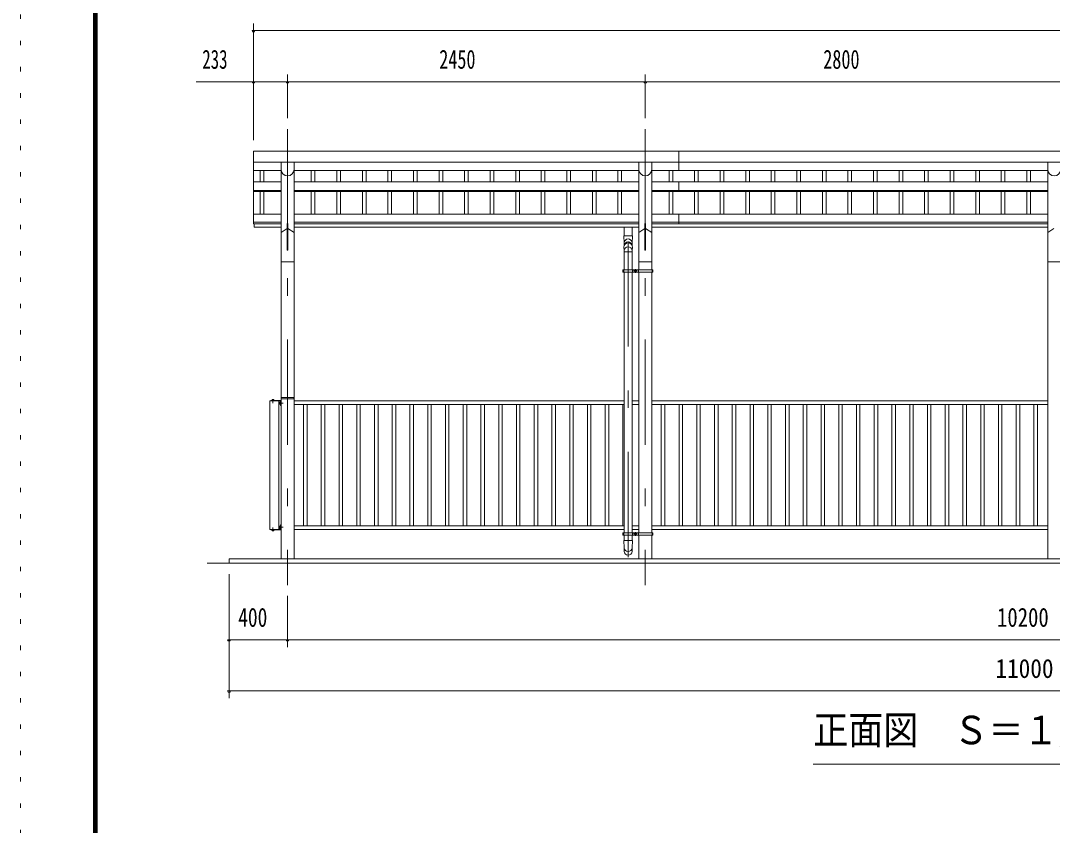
# Model space of a CAD drawing. Units: millimetres, scale not verified, with parts at other scales. Extents: x -27012 to 27023, y -10500 to 10500.
# Drawn here: x -2677 to 4388, y 0 to 5507 of the extents above; entities that cross this region are included whole.
import ezdxf
from ezdxf.enums import TextEntityAlignment as Align

# ---------------------------------------------------------------- set-up
doc = ezdxf.new("R2010")
doc.units = ezdxf.units.MM
doc.header["$LTSCALE"] = 60
doc.linetypes.add('USER3', pattern=[24, 12, -5, 2, -5])
doc.linetypes.add('USER4', pattern=[3, 0.5, -2.5])
for name, color, linetype, lineweight in [('0-2_1-05BOLD', 7, 'Continuous', 18), ('0-3_1-25CENTER', 3, 'USER3', 18), ('0-4_1-45THIN', 4, 'Continuous', 18), ('0-5_1-55DIM', 3, 'Continuous', 18), ('0-C_F-F', 5, 'Continuous', 18), ('0-D_F-E_J_ADD', 5, 'USER4', 18)]:
    doc.layers.add(name, color=color, linetype=linetype, lineweight=lineweight)
doc.styles.add('ＭＳ ゴシック', font='')
doc.styles.get('ＭＳ ゴシック').set_extended_font_data('MS Gothic')

msp = doc.modelspace()

# ---------------------------------------------------------------- linework, layer by layer
at = {"layer": '0-2_1-05BOLD'}
for p, q in [((-1082.05, 4614.67), (-1082.05, 4115.47)), ((9583.95, 4614.67), (-1082.05, 4614.67)), ((1830.95, 4614.67), (1830.95, 4482.27)), ((-1082.05, 4537.52), (9583.95, 4537.52)), ((-893.6, 4537.52), (-893.6, 1824.67)), ((-804.5, 4537.52), (-804.5, 1824.67)), ((1556.4, 4537.52), (1556.4, 3802.67)), ((1645.5, 4537.52), (1645.5, 3802.67)), ((4356.4, 4537.52), (4356.4, 1824.67)), ((-893.6, 4482.27), (-1082.05, 4482.27)), ((1556.4, 4482.27), (-804.5, 4482.27)), ((4356.4, 4482.27), (1645.5, 4482.27)), ((-1082.05, 4402.96), (-893.6, 4402.96)), ((-804.5, 4402.96), (1556.4, 4402.96)), ((1645.5, 4402.96), (4356.4, 4402.96)), ((1830.95, 4402.96), (1830.95, 4337.03)), ((-1082.05, 4345.26), (-893.6, 4345.26)), ((-1082.05, 4337.03), (-893.6, 4337.03)), ((-804.5, 4345.26), (1556.4, 4345.26)), ((-804.5, 4337.03), (1556.4, 4337.03)), ((1645.5, 4345.26), (4356.4, 4345.26)), ((1645.5, 4337.03), (4356.4, 4337.03)), ((-893.6, 4182.45), (-1082.05, 4182.45)), ((1556.4, 4182.45), (-804.5, 4182.45)), ((4356.4, 4182.45), (1645.5, 4182.45)), ((1830.95, 4182.45), (1830.95, 4115.47)), ((-893.6, 4127.34), (-1082.05, 4127.34)), ((-893.6, 4115.47), (-1082.05, 4115.47)), ((-1077.06, 4115.47), (-1077.06, 4094.67)), ((-846.8, 4117.89), (-846.8, 3937.25)), ((1556.4, 4127.34), (-804.5, 4127.34)), ((1556.4, 4115.47), (-804.5, 4115.47)), ((1598.7, 4117.89), (1603.2, 4117.89)), ((1603.2, 4117.89), (1603.2, 3937.25)), ((4356.4, 4127.34), (1645.5, 4127.34)), ((4356.4, 4115.47), (1645.5, 4115.47)), ((-893.6, 4094.67), (-1077.06, 4094.67)), ((-893.6, 4057.25), (-851.3, 4085.19)), ((-846.8, 4085.19), (-804.5, 4057.25)), ((1556.4, 4094.67), (-804.5, 4094.67)), ((1512.45, 4035.05), (1453.45, 4035.05)), ((1455.45, 4035.05), (1455.45, 4094.67)), ((1510.45, 4035.05), (1510.45, 4094.67)), ((1598.7, 4085.19), (1556.4, 4057.25)), ((1645.5, 4057.25), (1603.2, 4085.19)), ((4356.4, 4094.67), (1645.5, 4094.67)), ((4356.4, 4057.25), (4398.7, 4085.19)), ((1453.45, 3958.18), (1455.45, 3932.34)), ((1512.44, 3958.31), (1510.45, 3932.34)), ((-846.8, 3937.25), (-851.3, 3937.25)), ((1455.45, 3932.34), (1455.45, 3802.67)), ((1455.45, 3925.4), (1510.45, 3925.4)), ((1510.45, 3802.67), (1510.45, 3932.34)), ((-804.5, 3856.67), (-893.6, 3856.67)), ((1556.4, 3856.67), (1645.5, 3856.67)), ((4445.5, 3856.67), (4356.4, 3856.67)), ((1453.85, 3794.67), (1447.75, 3794.67)), ((1653.19, 3786.67), (1447.75, 3786.67)), ((1453.85, 3802.67), (1453.85, 3786.67)), ((1455.44, 3786.67), (1455.44, 2002.67)), ((1510.45, 3786.67), (1510.45, 2002.67)), ((1512.05, 3802.67), (1512.05, 3786.67)), ((1533.42, 3800.44), (1528.42, 3797.56)), ((1528.42, 3797.56), (1528.42, 3791.78)), ((1538.42, 3797.56), (1533.42, 3800.44)), ((1554.8, 3802.67), (1554.8, 3786.67)), ((1556.4, 3786.67), (1556.4, 2002.67)), ((1645.5, 3786.67), (1645.5, 2002.67)), ((1647.1, 3802.67), (1647.1, 3786.67)), ((1653.19, 3794.67), (1647.1, 3794.67)), ((1653.19, 3802.67), (1653.19, 3786.67)), ((-954.86, 2909.47), (-954.86, 2907.87)), ((-942.35, 2909.47), (-954.86, 2909.47)), ((-951.49, 2912.97), (-951.49, 2909.47)), ((-945.72, 2912.97), (-945.72, 2909.47)), ((-943.7, 2913.47), (-942.83, 2912.97)), ((-942.83, 2912.97), (-942.83, 2909.47)), ((-942.35, 2909.47), (-942.35, 2907.87)), ((-909.8, 2024.67), (-909.8, 2904.67)), ((-905.91, 2895.97), (-905.21, 2897.18)), ((-905.21, 2897.18), (-900.41, 2897.18)), ((-900.41, 2897.47), (-898.4, 2897.47)), ((-898.4, 2898.17), (-898.4, 2881.17)), ((-898.4, 2898.17), (-896.8, 2898.17)), ((-896.8, 2903.67), (-896.8, 2872.87)), ((-804.5, 2919.67), (-893.6, 2919.67)), ((-807.5, 2927.67), (-890.6, 2927.67)), ((1455.44, 2904.67), (-804.5, 2904.67)), ((1556.4, 2904.67), (1510.45, 2904.67)), ((4356.4, 2904.67), (1645.5, 2904.67)), ((-905.21, 2893.42), (-900.41, 2893.42)), ((-905.21, 2885.92), (-900.41, 2885.92)), ((-905.21, 2882.16), (-900.41, 2882.16)), ((-900.41, 2889.67), (-898.4, 2891.67)), ((-898.4, 2889.67), (-900.41, 2887.67)), ((-898.4, 2881.17), (-896.8, 2881.17)), ((-893.6, 2872.87), (-896.8, 2872.87)), ((1455.44, 2879.67), (-804.5, 2879.67)), ((1556.4, 2879.67), (1510.45, 2879.67)), ((4356.4, 2879.67), (1645.5, 2879.67)), ((-893.6, 2056.47), (-896.8, 2056.47)), ((-896.8, 2025.67), (-896.8, 2056.47)), ((1455.44, 2049.67), (-804.5, 2049.67)), ((1556.4, 2049.67), (1510.45, 2049.67)), ((4356.4, 2049.67), (1645.5, 2049.67)), ((-969.81, 2024.67), (-897.81, 2024.67)), ((-954.86, 2019.87), (-954.86, 2021.47)), ((-942.35, 2019.87), (-954.86, 2019.87)), ((-951.49, 2016.38), (-951.49, 2019.87)), ((-945.72, 2016.38), (-945.72, 2019.87)), ((-943.7, 2015.87), (-942.83, 2016.38)), ((-942.83, 2016.38), (-942.83, 2019.87)), ((-942.35, 2019.87), (-942.35, 2021.47)), ((-905.91, 2033.37), (-905.21, 2032.17)), ((-905.21, 2043.42), (-900.41, 2043.42)), ((-905.21, 2035.92), (-900.41, 2035.92)), ((-905.21, 2032.17), (-900.41, 2032.17)), ((-900.41, 2047.47), (-898.4, 2047.47)), ((-900.41, 2031.87), (-900.41, 2047.47)), ((-898.4, 2039.67), (-900.41, 2041.67)), ((-900.41, 2039.67), (-898.4, 2037.67)), ((-900.41, 2031.87), (-898.4, 2031.87)), ((-898.4, 2031.17), (-896.8, 2031.17)), ((1455.44, 2024.67), (-804.5, 2024.67)), ((1453.85, 1994.67), (1447.75, 1994.67)), ((1653.19, 1986.67), (1447.75, 1986.67)), ((1453.85, 2002.67), (1453.85, 1986.67)), ((1455.44, 1986.67), (1455.44, 1949.76)), ((1556.4, 2024.67), (1510.45, 2024.67)), ((1510.45, 1986.67), (1510.45, 1949.76)), ((1512.05, 2002.67), (1512.05, 1986.67)), ((1533.42, 1988.9), (1528.42, 1991.78)), ((1538.42, 1991.78), (1533.42, 1988.9)), ((1538.42, 1997.56), (1538.42, 1991.78)), ((1554.8, 2002.67), (1554.8, 1986.67)), ((1556.4, 1986.67), (1556.4, 1824.67)), ((4356.4, 2024.67), (1645.5, 2024.67)), ((1645.5, 1986.67), (1645.5, 1824.67)), ((1647.1, 2002.67), (1647.1, 1986.67)), ((1653.19, 1994.67), (1647.1, 1994.67)), ((1653.19, 2002.67), (1653.19, 1986.67)), ((1512.45, 1949.76), (1453.45, 1949.76)), ((1455.45, 1900.1), (1453.45, 1949.76)), ((1512.45, 1949.76), (1510.45, 1900.1)), ((1455.45, 1874.26), (1455.45, 1900.1)), ((1510.45, 1900.1), (1510.45, 1874.26)), ((9900.95, 1794.67), (-1399.05, 1794.67))]:
    msp.add_line(p, q, dxfattribs=at)
for points in [[(-846.8, 4117.89), (-851.3, 4117.89), (-851.3, 3937.25)], [(1598.7, 4117.89), (1598.7, 3937.25), (1603.2, 3937.25)], [(1455.45, 3967.29), (1455.45, 3985.38), (1453.45, 4035.05)], [(1512.45, 4035.05), (1510.45, 3985.38), (1510.45, 3967.28)], [(1653.19, 3802.67), (1447.75, 3802.67), (1447.75, 3786.67)], [(1538.42, 3797.56), (1538.42, 3791.78), (1533.42, 3788.9), (1528.42, 3791.78)], [(-969.81, 2024.67), (-969.81, 2904.67), (-897.81, 2904.67)], [(-897.81, 2907.87), (-963.6, 2907.87), (-963.6, 2904.67)], [(-943.7, 2913.47), (-953.5, 2913.47), (-954.38, 2912.97), (-954.38, 2909.47)], [(-900.41, 2897.47), (-900.41, 2881.87), (-898.4, 2881.87)], [(-905.91, 2895.97), (-905.91, 2883.37), (-905.21, 2882.16)], [(-897.81, 2021.47), (-963.6, 2021.47), (-963.6, 2024.67)], [(-943.7, 2015.87), (-953.5, 2015.87), (-954.38, 2016.38), (-954.38, 2019.87)], [(-905.91, 2033.37), (-905.91, 2045.97), (-905.21, 2047.18), (-900.41, 2047.18)], [(-898.4, 2031.17), (-898.4, 2048.17), (-896.8, 2048.17)], [(1653.19, 2002.67), (1447.75, 2002.67), (1447.75, 1986.67)], [(1538.42, 1997.56), (1533.42, 2000.44), (1528.42, 1997.56), (1528.42, 1991.78)], [(9750.95, 1824.67), (-1249.05, 1824.67), (-1249.05, 1794.67)]]:
    msp.add_lwpolyline(points, dxfattribs=at)
for centre, radius in [((1533.42, 3794.67), 6.25), ((1533.42, 3794.67), 4.9), ((1533.42, 1994.67), 6.25), ((1533.42, 1994.67), 4.9)]:
    msp.add_circle(centre, radius, dxfattribs=at)
for centre, radius, start, end in [((-849.05, 4489.22), 44.55, 180, 0), ((1600.95, 4489.22), 44.55, 180, 0), ((4400.95, 4489.22), 44.55, 180, 0), ((1482.95, 3956.47), 29.55, 3.56303, 176.43697), ((1482.95, 3985.68), 27.55, 3.55867, 176.44133), ((1482.95, 3964.98), 27.55, 3.55867, 176.44133), ((1482.95, 3931.36), 27.55, 3.55867, 176.44133), ((-952.93, 2911.15), 2.32, 51.45377, 90), ((-948.61, 2904.96), 8.51, 70.16867, 109.82912), ((-944.28, 2911.15), 2.32, 90, 128.53143), ((-897.81, 2903.67), 4.2, 0, 90), ((-897.81, 2903.67), 1, 0, 90), ((-890.6, 2924.67), 3, 90, 180), ((-807.5, 2924.67), 3, 0, 90), ((-903.03, 2895.3), 2.88, 180, 220.72682), ((-903.03, 2884.04), 2.88, 139.27318, 180), ((-895.44, 2889.67), 10.46, 158.9763, 201.02541), ((-952.93, 2018.19), 2.32, 270, 308.54623), ((-948.61, 2024.38), 8.51, 250.17088, 289.83133), ((-944.28, 2018.19), 2.32, 231.46857, 270), ((-903.03, 2045.3), 2.88, 180, 220.72682), ((-903.03, 2034.04), 2.88, 139.27318, 180), ((-895.44, 2039.67), 10.46, 158.97459, 201.0237), ((-897.81, 2025.67), 1, 270, 0), ((-897.81, 2025.67), 4.2, 270, 0), ((1482.95, 1901.08), 27.55, 183.55867, 356.44133), ((1482.95, 1875.97), 27.55, 183.56303, 356.43697)]:
    msp.add_arc(centre, radius, start, end, dxfattribs=at)
at = {"layer": '0-3_1-25CENTER'}
for p, q in [((-849.05, 4764.67), (-849.05, 1644.67)), ((1600.95, 4764.67), (1600.95, 1644.67)), ((1482.95, 1836.31), (1482.95, 4094.67)), ((1545.92, 3794.67), (1520.92, 3794.67)), ((1533.42, 3807.17), (1533.42, 3782.17)), ((-948.61, 2916.38), (-948.61, 2890.19)), ((-909.91, 2889.67), (-878, 2889.67)), ((-948.61, 2012.96), (-948.61, 2039.15)), ((-909.91, 2039.67), (-878, 2039.67)), ((1545.92, 1994.67), (1520.92, 1994.67)), ((1533.42, 2007.17), (1533.42, 1982.17))]:
    msp.add_line(p, q, dxfattribs=at)
at = {"layer": '0-4_1-45THIN'}
for p, q in [((-1036.55, 4482.27), (-1036.55, 4402.96)), ((-1011.55, 4482.27), (-1011.55, 4402.96)), ((-686.55, 4482.27), (-686.55, 4402.96)), ((-661.55, 4482.27), (-661.55, 4402.96)), ((-511.55, 4482.27), (-511.55, 4402.96)), ((-486.55, 4482.27), (-486.55, 4402.96)), ((-336.55, 4482.27), (-336.55, 4402.96)), ((-311.55, 4482.27), (-311.55, 4402.96)), ((-161.55, 4482.27), (-161.55, 4402.96)), ((-136.55, 4482.27), (-136.55, 4402.96)), ((13.45, 4482.27), (13.45, 4402.96)), ((38.45, 4482.27), (38.45, 4402.96)), ((188.45, 4482.27), (188.45, 4402.96)), ((213.45, 4482.27), (213.45, 4402.96)), ((363.45, 4482.27), (363.45, 4402.96)), ((388.45, 4482.27), (388.45, 4402.96)), ((538.45, 4482.27), (538.45, 4402.96)), ((563.45, 4482.27), (563.45, 4402.96)), ((713.45, 4482.27), (713.45, 4402.96)), ((738.45, 4482.27), (738.45, 4402.96)), ((888.45, 4482.27), (888.45, 4402.96)), ((913.45, 4482.27), (913.45, 4402.96)), ((1063.45, 4482.27), (1063.45, 4402.96)), ((1088.45, 4482.27), (1088.45, 4402.96)), ((1238.45, 4482.27), (1238.45, 4402.96)), ((1263.45, 4482.27), (1263.45, 4402.96)), ((1413.45, 4482.27), (1413.45, 4402.96)), ((1438.45, 4482.27), (1438.45, 4402.96)), ((1763.45, 4482.27), (1763.45, 4402.96)), ((1788.45, 4482.27), (1788.45, 4402.96)), ((1938.45, 4482.27), (1938.45, 4402.96)), ((1963.45, 4482.27), (1963.45, 4402.96)), ((2113.45, 4482.27), (2113.45, 4402.96)), ((2138.45, 4482.27), (2138.45, 4402.96)), ((2288.45, 4482.27), (2288.45, 4402.96)), ((2313.45, 4482.27), (2313.45, 4402.96)), ((2463.45, 4482.27), (2463.45, 4402.96)), ((2488.45, 4482.27), (2488.45, 4402.96)), ((2638.45, 4482.27), (2638.45, 4402.96)), ((2663.45, 4482.27), (2663.45, 4402.96)), ((2813.45, 4482.27), (2813.45, 4402.96)), ((2838.45, 4482.27), (2838.45, 4402.96)), ((2988.45, 4482.27), (2988.45, 4402.96)), ((3013.45, 4482.27), (3013.45, 4402.96)), ((3163.45, 4482.27), (3163.45, 4402.96)), ((3188.45, 4482.27), (3188.45, 4402.96)), ((3338.45, 4482.27), (3338.45, 4402.96)), ((3363.45, 4482.27), (3363.45, 4402.96)), ((3513.45, 4482.27), (3513.45, 4402.96)), ((3538.45, 4482.27), (3538.45, 4402.96)), ((3688.45, 4482.27), (3688.45, 4402.96)), ((3713.45, 4482.27), (3713.45, 4402.96)), ((3863.45, 4482.27), (3863.45, 4402.96)), ((3888.45, 4482.27), (3888.45, 4402.96)), ((4038.45, 4482.27), (4038.45, 4402.96)), ((4063.45, 4482.27), (4063.45, 4402.96)), ((4213.45, 4482.27), (4213.45, 4402.96)), ((4238.45, 4482.27), (4238.45, 4402.96)), ((-1036.55, 4337.03), (-1036.55, 4182.45)), ((-1011.55, 4337.03), (-1011.55, 4182.45)), ((-686.55, 4337.03), (-686.55, 4182.45)), ((-661.55, 4337.03), (-661.55, 4182.45)), ((-511.55, 4337.03), (-511.55, 4182.45)), ((-486.55, 4337.03), (-486.55, 4182.45)), ((-336.55, 4337.03), (-336.55, 4182.45)), ((-311.55, 4337.03), (-311.55, 4182.45)), ((-161.55, 4337.03), (-161.55, 4182.45)), ((-136.55, 4337.03), (-136.55, 4182.45)), ((13.45, 4337.03), (13.45, 4182.45)), ((38.45, 4337.03), (38.45, 4182.45)), ((188.45, 4337.03), (188.45, 4182.45)), ((213.45, 4337.03), (213.45, 4182.45)), ((363.45, 4337.03), (363.45, 4182.45)), ((388.45, 4337.03), (388.45, 4182.45)), ((538.45, 4337.03), (538.45, 4182.45)), ((563.45, 4337.03), (563.45, 4182.45)), ((713.45, 4337.03), (713.45, 4182.45)), ((738.45, 4337.03), (738.45, 4182.45)), ((888.45, 4337.03), (888.45, 4182.45)), ((913.45, 4337.03), (913.45, 4182.45)), ((1063.45, 4337.03), (1063.45, 4182.45)), ((1088.45, 4337.03), (1088.45, 4182.45)), ((1238.45, 4337.03), (1238.45, 4182.45)), ((1263.45, 4337.03), (1263.45, 4182.45)), ((1413.45, 4337.03), (1413.45, 4182.45)), ((1438.45, 4337.03), (1438.45, 4182.45)), ((1763.45, 4337.03), (1763.45, 4182.45)), ((1788.45, 4337.03), (1788.45, 4182.45)), ((1938.45, 4337.03), (1938.45, 4182.45)), ((1963.45, 4337.03), (1963.45, 4182.45)), ((2113.45, 4337.03), (2113.45, 4182.45)), ((2138.45, 4337.03), (2138.45, 4182.45)), ((2288.45, 4337.03), (2288.45, 4182.45)), ((2313.45, 4337.03), (2313.45, 4182.45)), ((2463.45, 4337.03), (2463.45, 4182.45)), ((2488.45, 4337.03), (2488.45, 4182.45)), ((2638.45, 4337.03), (2638.45, 4182.45)), ((2663.45, 4337.03), (2663.45, 4182.45)), ((2813.45, 4337.03), (2813.45, 4182.45)), ((2838.45, 4337.03), (2838.45, 4182.45)), ((2988.45, 4337.03), (2988.45, 4182.45)), ((3013.45, 4337.03), (3013.45, 4182.45)), ((3163.45, 4337.03), (3163.45, 4182.45)), ((3188.45, 4337.03), (3188.45, 4182.45)), ((3338.45, 4337.03), (3338.45, 4182.45)), ((3363.45, 4337.03), (3363.45, 4182.45)), ((3513.45, 4337.03), (3513.45, 4182.45)), ((3538.45, 4337.03), (3538.45, 4182.45)), ((3688.45, 4337.03), (3688.45, 4182.45)), ((3713.45, 4337.03), (3713.45, 4182.45)), ((3863.45, 4337.03), (3863.45, 4182.45)), ((3888.45, 4337.03), (3888.45, 4182.45)), ((4038.45, 4337.03), (4038.45, 4182.45)), ((4063.45, 4337.03), (4063.45, 4182.45)), ((4213.45, 4337.03), (4213.45, 4182.45)), ((4238.45, 4337.03), (4238.45, 4182.45)), ((-739.55, 2879.67), (-739.55, 2049.67)), ((-715.55, 2879.67), (-715.55, 2049.67)), ((-618.05, 2879.67), (-618.05, 2049.67)), ((-594.05, 2879.67), (-594.05, 2049.67)), ((-496.55, 2879.67), (-496.55, 2049.67)), ((-472.55, 2879.67), (-472.55, 2049.67)), ((-375.05, 2879.67), (-375.05, 2049.67)), ((-351.05, 2879.67), (-351.05, 2049.67)), ((-253.55, 2879.67), (-253.55, 2049.67)), ((-229.55, 2879.67), (-229.55, 2049.67)), ((-132.05, 2879.67), (-132.05, 2049.67)), ((-108.05, 2879.67), (-108.05, 2049.67)), ((-10.55, 2879.67), (-10.55, 2049.67)), ((13.45, 2879.67), (13.45, 2049.67)), ((110.95, 2879.67), (110.95, 2049.67)), ((134.95, 2879.67), (134.95, 2049.67)), ((232.45, 2879.67), (232.45, 2049.67)), ((256.45, 2879.67), (256.45, 2049.67)), ((353.95, 2879.67), (353.95, 2049.67)), ((377.95, 2879.67), (377.95, 2049.67)), ((475.45, 2879.67), (475.45, 2049.67)), ((499.45, 2879.67), (499.45, 2049.67)), ((596.95, 2879.67), (596.95, 2049.67)), ((620.95, 2879.67), (620.95, 2049.67)), ((718.45, 2879.67), (718.45, 2049.67)), ((742.45, 2879.67), (742.45, 2049.67)), ((839.95, 2879.67), (839.95, 2049.67)), ((863.95, 2879.67), (863.95, 2049.67)), ((961.45, 2879.67), (961.45, 2049.67)), ((985.45, 2879.67), (985.45, 2049.67)), ((1082.95, 2879.67), (1082.95, 2049.67)), ((1106.95, 2879.67), (1106.95, 2049.67)), ((1204.45, 2879.67), (1204.45, 2049.67)), ((1228.45, 2879.67), (1228.45, 2049.67)), ((1325.95, 2879.67), (1325.95, 2049.67)), ((1349.95, 2879.67), (1349.95, 2049.67)), ((1447.45, 2879.67), (1447.45, 2049.67)), ((1710.45, 2879.67), (1710.45, 2049.67)), ((1734.45, 2879.67), (1734.45, 2049.67)), ((1831.95, 2879.67), (1831.95, 2049.67)), ((1855.95, 2879.67), (1855.95, 2049.67)), ((1953.45, 2879.67), (1953.45, 2049.67)), ((1977.45, 2879.67), (1977.45, 2049.67)), ((2074.95, 2879.67), (2074.95, 2049.67)), ((2098.95, 2879.67), (2098.95, 2049.67)), ((2196.45, 2879.67), (2196.45, 2049.67)), ((2220.45, 2879.67), (2220.45, 2049.67)), ((2317.95, 2879.67), (2317.95, 2049.67)), ((2341.95, 2879.67), (2341.95, 2049.67)), ((2439.45, 2879.67), (2439.45, 2049.67)), ((2463.45, 2879.67), (2463.45, 2049.67)), ((2560.95, 2879.67), (2560.95, 2049.67)), ((2584.95, 2879.67), (2584.95, 2049.67)), ((2682.45, 2879.67), (2682.45, 2049.67)), ((2706.45, 2879.67), (2706.45, 2049.67)), ((2803.95, 2879.67), (2803.95, 2049.67)), ((2827.95, 2879.67), (2827.95, 2049.67)), ((2925.45, 2879.67), (2925.45, 2049.67)), ((2949.45, 2879.67), (2949.45, 2049.67)), ((3046.95, 2879.67), (3046.95, 2049.67)), ((3070.95, 2879.67), (3070.95, 2049.67)), ((3168.45, 2879.67), (3168.45, 2049.67)), ((3192.45, 2879.67), (3192.45, 2049.67)), ((3289.95, 2879.67), (3289.95, 2049.67)), ((3313.95, 2879.67), (3313.95, 2049.67)), ((3411.45, 2879.67), (3411.45, 2049.67)), ((3435.45, 2879.67), (3435.45, 2049.67)), ((3532.95, 2879.67), (3532.95, 2049.67)), ((3556.95, 2879.67), (3556.95, 2049.67)), ((3654.45, 2879.67), (3654.45, 2049.67)), ((3678.45, 2879.67), (3678.45, 2049.67)), ((3775.95, 2879.67), (3775.95, 2049.67)), ((3799.95, 2879.67), (3799.95, 2049.67)), ((3897.45, 2879.67), (3897.45, 2049.67)), ((3921.45, 2879.67), (3921.45, 2049.67)), ((4018.95, 2879.67), (4018.95, 2049.67)), ((4042.95, 2879.67), (4042.95, 2049.67)), ((4140.45, 2879.67), (4140.45, 2049.67)), ((4164.45, 2879.67), (4164.45, 2049.67)), ((4261.95, 2879.67), (4261.95, 2049.67)), ((4285.95, 2879.67), (4285.95, 2049.67))]:
    msp.add_line(p, q, dxfattribs=at)
at = {"layer": '0-5_1-55DIM'}
for p, q in [((-1082.05, 4689.67), (-1082.05, 5488.67)), ((-1072.05, 5438.67), (-1092.05, 5438.67)), ((-1082.05, 5438.67), (9583.95, 5438.67)), ((-1474.55, 5088.67), (9976.45, 5088.67)), ((-1072.05, 5088.67), (-1092.05, 5088.67)), ((-839.05, 5088.67), (-859.05, 5088.67)), ((-849.05, 4839.67), (-849.05, 5138.67)), ((1610.95, 5088.67), (1590.95, 5088.67)), ((1600.95, 4839.67), (1600.95, 5138.67)), ((-1249.05, 1719.67), (-1249.05, 869.67)), ((-849.05, 1569.67), (-849.05, 1219.67)), ((-1239.05, 1269.67), (-1259.05, 1269.67)), ((-1249.05, 1269.67), (9750.95, 1269.67)), ((-839.05, 1269.67), (-859.05, 1269.67)), ((-1239.05, 919.67), (-1259.05, 919.67)), ((-1249.05, 919.67), (9750.95, 919.67)), ((2750.95, 419.67), (5750.95, 419.67))]:
    msp.add_line(p, q, dxfattribs=at)
for centre in [(-1082.05, 5438.67), (-1082.05, 5088.67), (-849.05, 5088.67), (1600.95, 5088.67), (-1249.05, 1269.67), (-849.05, 1269.67), (-1249.05, 919.67)]:
    msp.add_arc(centre, 10, 180, 0, dxfattribs=at)
at = {"layer": '0-C_F-F'}
for p, q in [((-2176.72, 10100), (-2176.72, -10000)), ((-2174.22, 10097.5), (-2174.22, -9997.5)), ((-2171.72, 10095), (-2171.72, -9995)), ((-2166.72, 10090), (-2166.72, -9990)), ((-2161.72, 10085), (-2161.72, -9985)), ((-2151.72, 10075), (-2151.72, -9975))]:
    msp.add_line(p, q, dxfattribs=at)
for points in [[(-2169.22, 10092.5), (-2169.22, -9992.5), (26515.78, -9992.5), (26515.78, 10092.5)], [(-2164.22, 10087.5), (-2164.22, -9987.5), (26510.78, -9987.5), (26510.78, 10087.5)], [(-2159.22, 10082.5), (-2159.22, -9982.5), (26505.78, -9982.5), (26505.78, 10082.5)], [(-2156.72, 10080), (-2156.72, -9980), (26503.28, -9980), (26503.28, 10080)], [(-2154.22, 10077.5), (-2154.22, -9977.5), (26500.78, -9977.5), (26500.78, 10077.5)]]:
    msp.add_lwpolyline(points, dxfattribs=at)
at = {"layer": '0-D_F-E_J_ADD'}
msp.add_line((-2676.72, -10500), (-2676.72, 10500), dxfattribs=at)

# ---------------------------------------------------------------- texts
at = {"layer": '0-5_1-55DIM', "color": 7, "style": 'ＭＳ ゴシック'}
for s, height, width, p in [('233', 130.2, 0.65, (-1432.73, 5138.67)), ('2450', 130.2, 0.7, (189.94, 5138.67)), ('2800', 130.2, 0.7, (2819.68, 5138.67)), ('400', 130.2, 0.75, (-1186.68, 1319.67)), ('10200', 130.2, 0.8, (4009.21, 1319.67)), ('11000', 130.2, 0.9, (3997.9, 969.67)), ('正面図\u3000Ｓ＝１／５０', 195.4, 0.9, (2750.95, 496.31))]:
    msp.add_text(s, height=height, dxfattribs=dict(at, width=width)).set_placement(p, align=Align.BOTTOM_LEFT)

doc.saveas('drawing.dxf')
